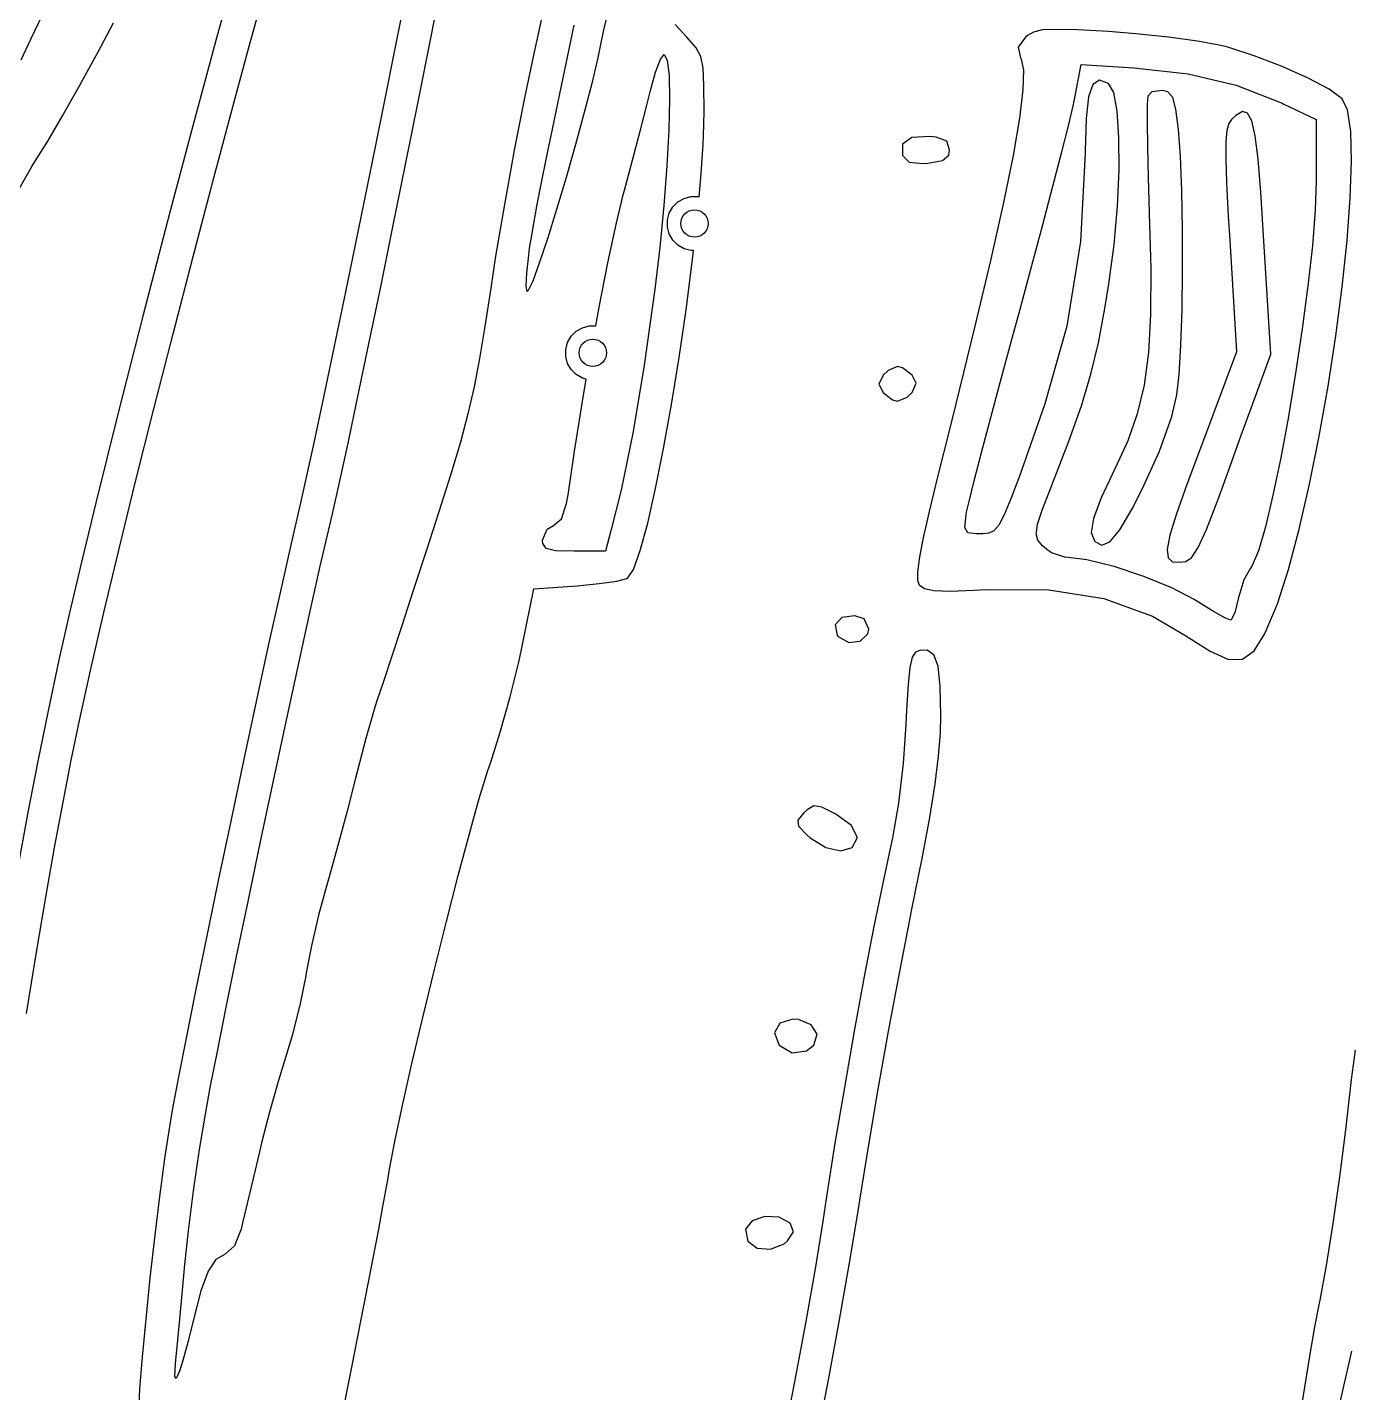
# Model space of a CAD drawing. Header units: inches. Extents: x -2.16 to 7.19, y -6.87 to -1.22.
# Drawn here: x 5.207 to 5.781, y -3.981 to -3.39 of the extents above; entities that cross this region are included whole.
import ezdxf

# ---------------------------------------------------------------- set-up
doc = ezdxf.new("R2010")
doc.units = ezdxf.units.IN
doc.header["$MEASUREMENT"] = 0
doc.layers.add('Front', color=13, linetype='CONTINUOUS', true_color=0xc83434)

msp = doc.modelspace()

# ---------------------------------------------------------------- linework, layer by layer
at = {"layer": 'Front', "linetype": 'CONTINUOUS'}
for p, q in [((5.29903, -3.35905), (5.28928, -3.39394)), ((5.30378, -3.3963), (5.31126, -3.36953)), ((5.37183, -3.37173), (5.36669, -3.39755)), ((5.38174, -3.39519), (5.38685, -3.36921)), ((5.46115, -3.37143), (5.45656, -3.39164)), ((5.21554, -3.38062), (5.20864, -3.39502)), ((5.4301, -3.38461), (5.42664, -3.40055)), ((5.23785, -3.40039), (5.24458, -3.3878)), ((5.4392, -3.41165), (5.44397, -3.38888)), ((5.45656, -3.39164), (5.45402, -3.40349)), ((5.49275, -3.39405), (5.48768, -3.38847)), ((5.64289, -3.39179), (5.64024, -3.39333)), ((5.64679, -3.39092), (5.64289, -3.39179)), ((5.65285, -3.39064), (5.64679, -3.39092)), ((5.66203, -3.39089), (5.65285, -3.39064)), ((5.67525, -3.39161), (5.66203, -3.39089)), ((5.68718, -3.39251), (5.67525, -3.39161)), ((5.70127, -3.39398), (5.68718, -3.39251)), ((5.20864, -3.39502), (5.20444, -3.40405)), ((5.28928, -3.39394), (5.27883, -3.43241)), ((5.29575, -3.42572), (5.30378, -3.3963)), ((5.36669, -3.39755), (5.3613, -3.42436)), ((5.37642, -3.42204), (5.38174, -3.39519)), ((5.49379, -3.39511), (5.49275, -3.39405)), ((5.49687, -3.39868), (5.49379, -3.39511)), ((5.63938, -3.39409), (5.63627, -3.39838)), ((5.63627, -3.39838), (5.63718, -3.40296)), ((5.64024, -3.39333), (5.63938, -3.39409)), ((5.71386, -3.39569), (5.70127, -3.39398)), ((5.72322, -3.39744), (5.71386, -3.39569)), ((5.72696, -3.39841), (5.72322, -3.39744)), ((5.73841, -3.40206), (5.72696, -3.39841)), ((5.22993, -3.41483), (5.23785, -3.40039)), ((5.42664, -3.40055), (5.42248, -3.42031)), ((5.45402, -3.40349), (5.45158, -3.41407)), ((5.4792, -3.40915), (5.48139, -3.40351)), ((5.48139, -3.40351), (5.48296, -3.40155)), ((5.48296, -3.40155), (5.4843, -3.40392)), ((5.4843, -3.40392), (5.48506, -3.41059)), ((5.49878, -3.40236), (5.49687, -3.39868)), ((5.49979, -3.40737), (5.49878, -3.40236)), ((5.63718, -3.40296), (5.63748, -3.40354)), ((5.63748, -3.40354), (5.6385, -3.40835)), ((5.75043, -3.40669), (5.73841, -3.40206)), ((5.47698, -3.41717), (5.4792, -3.40915)), ((5.50019, -3.41493), (5.49979, -3.40737)), ((5.6385, -3.40835), (5.63828, -3.4168)), ((5.66041, -3.42179), (5.66353, -3.40591)), ((5.66353, -3.40591), (5.68627, -3.40727)), ((5.68627, -3.40727), (5.70982, -3.40985)), ((5.70982, -3.40985), (5.73062, -3.41483)), ((5.76169, -3.41173), (5.75043, -3.40669)), ((5.22248, -3.42806), (5.22993, -3.41483)), ((5.43531, -3.43037), (5.4392, -3.41165)), ((5.45158, -3.41407), (5.44834, -3.42669)), ((5.48506, -3.41059), (5.48526, -3.42089)), ((5.50025, -3.42626), (5.50019, -3.41493)), ((5.66848, -3.41445), (5.66662, -3.41983)), ((5.67134, -3.41269), (5.66848, -3.41445)), ((5.67534, -3.4141), (5.67134, -3.41269)), ((5.67757, -3.418), (5.67534, -3.4141)), ((5.73062, -3.41483), (5.75052, -3.42266)), ((5.77083, -3.41658), (5.76169, -3.41173)), ((5.37098, -3.4492), (5.37642, -3.42204)), ((5.42248, -3.42031), (5.41806, -3.44298)), ((5.4756, -3.42287), (5.47698, -3.41717)), ((5.48526, -3.42089), (5.48494, -3.43415)), ((5.63828, -3.4168), (5.63679, -3.42905)), ((5.66, -3.42373), (5.66041, -3.42179)), ((5.66662, -3.41983), (5.66559, -3.42927)), ((5.67908, -3.42607), (5.67757, -3.418)), ((5.6923, -3.41954), (5.69204, -3.42297)), ((5.69402, -3.41774), (5.6923, -3.41954)), ((5.6987, -3.41704), (5.69402, -3.41774)), ((5.70106, -3.41772), (5.6987, -3.41704)), ((5.70316, -3.42007), (5.70106, -3.41772)), ((5.70451, -3.42513), (5.70316, -3.42007)), ((5.77651, -3.42066), (5.77083, -3.41658)), ((5.7788, -3.42553), (5.77651, -3.42066)), ((5.2161, -3.43899), (5.22248, -3.42806)), ((5.28737, -3.45704), (5.29575, -3.42572)), ((5.3613, -3.42436), (5.3558, -3.45151)), ((5.44834, -3.42669), (5.44456, -3.44055)), ((5.47271, -3.4342), (5.4756, -3.42287)), ((5.50001, -3.43694), (5.50025, -3.42626)), ((5.65809, -3.43178), (5.66, -3.42373)), ((5.67985, -3.43749), (5.67908, -3.42607)), ((5.69204, -3.42297), (5.69199, -3.43055)), ((5.70559, -3.43405), (5.70451, -3.42513)), ((5.73043, -3.42793), (5.72861, -3.42962)), ((5.73327, -3.42626), (5.73043, -3.42793)), ((5.73553, -3.42687), (5.73327, -3.42626)), ((5.73732, -3.43021), (5.73553, -3.42687)), ((5.75052, -3.42266), (5.7512, -3.42298)), ((5.7512, -3.42298), (5.76525, -3.42963)), ((5.78016, -3.43483), (5.7788, -3.42553)), ((5.27883, -3.43241), (5.26803, -3.47312)), ((5.43219, -3.44552), (5.43531, -3.43037)), ((5.63679, -3.42905), (5.634, -3.44525)), ((5.65512, -3.44362), (5.65809, -3.43178)), ((5.66559, -3.42927), (5.66526, -3.4432)), ((5.69199, -3.43055), (5.69212, -3.44145)), ((5.72733, -3.43146), (5.72648, -3.43443)), ((5.72861, -3.42962), (5.72733, -3.43146)), ((5.73879, -3.43673), (5.73732, -3.43021)), ((5.76525, -3.42963), (5.76524, -3.45621)), ((5.21141, -3.44655), (5.2161, -3.43899)), ((5.46927, -3.44729), (5.47271, -3.4342)), ((5.48494, -3.43415), (5.48411, -3.44972)), ((5.49981, -3.44029), (5.50001, -3.43694)), ((5.59019, -3.43741), (5.58608, -3.44029)), ((5.59806, -3.43699), (5.59019, -3.43741)), ((5.60071, -3.43733), (5.59806, -3.43699)), ((5.60526, -3.43911), (5.60071, -3.43733)), ((5.6065, -3.4428), (5.60526, -3.43911)), ((5.67988, -3.45147), (5.67985, -3.43749)), ((5.70642, -3.44553), (5.70559, -3.43405)), ((5.72605, -3.43922), (5.72603, -3.44653)), ((5.72648, -3.43443), (5.72605, -3.43922)), ((5.74004, -3.44688), (5.73879, -3.43673)), ((5.78052, -3.44777), (5.78016, -3.43483)), ((5.41806, -3.44298), (5.41377, -3.46648)), ((5.42974, -3.45762), (5.43219, -3.44552)), ((5.44456, -3.44055), (5.44047, -3.45481)), ((5.49902, -3.45325), (5.49981, -3.44029)), ((5.58608, -3.44029), (5.58615, -3.44528)), ((5.58615, -3.44528), (5.58894, -3.44807)), ((5.6035, -3.44747), (5.60617, -3.4451)), ((5.60617, -3.4451), (5.6065, -3.4428)), ((5.634, -3.44525), (5.62987, -3.46555)), ((5.65127, -3.4585), (5.65512, -3.44362)), ((5.66525, -3.44428), (5.66323, -3.48247)), ((5.66526, -3.4432), (5.66525, -3.44428)), ((5.69212, -3.44145), (5.69244, -3.45484)), ((5.70702, -3.46057), (5.70642, -3.44553)), ((5.2036, -3.46001), (5.20916, -3.45002)), ((5.20916, -3.45002), (5.21141, -3.44655)), ((5.3558, -3.45151), (5.35032, -3.47835)), ((5.36554, -3.47609), (5.37098, -3.4492)), ((5.46576, -3.4603), (5.46927, -3.44729)), ((5.48411, -3.44972), (5.4828, -3.46693)), ((5.58894, -3.44807), (5.59502, -3.44871)), ((5.59502, -3.44871), (5.59711, -3.44857)), ((5.59711, -3.44857), (5.6035, -3.44747)), ((5.67916, -3.46721), (5.67988, -3.45147)), ((5.72603, -3.44653), (5.72641, -3.45704)), ((5.74122, -3.46113), (5.74004, -3.44688)), ((5.77996, -3.46372), (5.78052, -3.44777)), ((5.27883, -3.48951), (5.28737, -3.45704)), ((5.44047, -3.45481), (5.43632, -3.46866)), ((5.49813, -3.46313), (5.49902, -3.45325)), ((5.69244, -3.45484), (5.69292, -3.46986)), ((5.72641, -3.45704), (5.72718, -3.47145)), ((5.76524, -3.45621), (5.7648, -3.46888)), ((5.42787, -3.46715), (5.42974, -3.45762)), ((5.46215, -3.47515), (5.46523, -3.46229)), ((5.46523, -3.46229), (5.46576, -3.4603)), ((5.49154, -3.46379), (5.49452, -3.46299)), ((5.49452, -3.46299), (5.4976, -3.46299)), ((5.4976, -3.46299), (5.49813, -3.46313)), ((5.64675, -3.47569), (5.65127, -3.4585)), ((5.70734, -3.47739), (5.70702, -3.46057)), ((5.74243, -3.47991), (5.74122, -3.46113)), ((5.41377, -3.46648), (5.40999, -3.48877)), ((5.42647, -3.47462), (5.42787, -3.46715)), ((5.43632, -3.46866), (5.43237, -3.48128)), ((5.4828, -3.46693), (5.48105, -3.48511)), ((5.48515, -3.47018), (5.48669, -3.46751)), ((5.48669, -3.46751), (5.48887, -3.46533)), ((5.48887, -3.46533), (5.49154, -3.46379)), ((5.62987, -3.46555), (5.62439, -3.49012)), ((5.67771, -3.48391), (5.67916, -3.46721)), ((5.7648, -3.46888), (5.76356, -3.48428)), ((5.77858, -3.48206), (5.77996, -3.46372)), ((5.26803, -3.47312), (5.25721, -3.51476)), ((5.42545, -3.48054), (5.42647, -3.47462)), ((5.45862, -3.49169), (5.46215, -3.47515)), ((5.48435, -3.47316), (5.48515, -3.47018)), ((5.48435, -3.47624), (5.48435, -3.47316)), ((5.69292, -3.46986), (5.69294, -3.4703)), ((5.69294, -3.4703), (5.69358, -3.49422)), ((5.72718, -3.47145), (5.7278, -3.48184)), ((5.35032, -3.47835), (5.345, -3.50424)), ((5.36022, -3.50216), (5.36554, -3.47609)), ((5.42471, -3.48539), (5.42545, -3.48054)), ((5.48515, -3.47922), (5.48435, -3.47624)), ((5.48669, -3.48189), (5.48515, -3.47922)), ((5.64174, -3.49443), (5.64675, -3.47569)), ((5.70739, -3.49488), (5.70734, -3.47739)), ((5.74552, -3.53129), (5.74243, -3.47991)), ((5.42415, -3.48967), (5.42471, -3.48539)), ((5.43237, -3.48128), (5.42885, -3.49187)), ((5.48105, -3.48511), (5.47893, -3.50312)), ((5.48887, -3.48407), (5.48669, -3.48189)), ((5.49154, -3.48561), (5.48887, -3.48407)), ((5.49452, -3.48641), (5.49154, -3.48561)), ((5.4957, -3.48641), (5.49452, -3.48641)), ((5.49513, -3.49143), (5.4957, -3.48641)), ((5.66323, -3.48247), (5.65727, -3.51916)), ((5.67551, -3.50076), (5.67771, -3.48391)), ((5.7278, -3.48184), (5.73076, -3.5303)), ((5.76356, -3.48428), (5.76164, -3.50167)), ((5.77645, -3.50216), (5.77858, -3.48206)), ((5.27032, -3.5224), (5.27883, -3.48951)), ((5.40999, -3.48877), (5.40784, -3.50265)), ((5.42351, -3.49598), (5.42415, -3.48967)), ((5.42885, -3.49187), (5.42602, -3.49959)), ((5.45485, -3.51084), (5.45862, -3.49169)), ((5.49245, -3.51202), (5.49513, -3.49143)), ((5.62439, -3.49012), (5.61751, -3.51912)), ((5.42326, -3.5018), (5.42351, -3.49598)), ((5.63643, -3.51399), (5.64174, -3.49443)), ((5.69358, -3.49422), (5.69349, -3.51401)), ((5.70716, -3.5119), (5.70739, -3.49488)), ((5.345, -3.50424), (5.33996, -3.52852)), ((5.35513, -3.52684), (5.36022, -3.50216)), ((5.40784, -3.50265), (5.40532, -3.51928)), ((5.42366, -3.50405), (5.42326, -3.5018)), ((5.42412, -3.50364), (5.42366, -3.50405)), ((5.42602, -3.49959), (5.42412, -3.50364)), ((5.47893, -3.50312), (5.47432, -3.53602)), ((5.67378, -3.51147), (5.67551, -3.50076)), ((5.76164, -3.50167), (5.75919, -3.5203)), ((5.77367, -3.52338), (5.77645, -3.50216)), ((5.25721, -3.51476), (5.24674, -3.556)), ((5.45335, -3.51899), (5.45485, -3.51084)), ((5.48941, -3.53276), (5.49245, -3.51202)), ((5.63406, -3.52268), (5.63643, -3.51399)), ((5.67096, -3.52633), (5.67378, -3.51147)), ((5.69349, -3.51401), (5.69256, -3.53053)), ((5.70667, -3.52732), (5.70716, -3.5119)), ((5.26202, -3.55495), (5.27032, -3.5224)), ((5.40532, -3.51928), (5.40302, -3.53317)), ((5.44269, -3.52351), (5.44487, -3.52133)), ((5.44487, -3.52133), (5.44754, -3.51979)), ((5.44754, -3.51979), (5.45052, -3.51899)), ((5.45052, -3.51899), (5.45335, -3.51899)), ((5.61751, -3.51912), (5.60921, -3.55268)), ((5.65727, -3.51916), (5.64774, -3.5528)), ((5.75919, -3.5203), (5.75632, -3.53942)), ((5.33996, -3.52852), (5.33533, -3.55054)), ((5.35038, -3.54956), (5.35513, -3.52684)), ((5.44035, -3.52916), (5.44115, -3.52618)), ((5.44115, -3.52618), (5.44269, -3.52351)), ((5.62899, -3.54141), (5.63406, -3.52268)), ((5.66769, -3.53989), (5.67096, -3.52633)), ((5.70592, -3.54001), (5.70667, -3.52732)), ((5.77034, -3.54511), (5.77367, -3.52338)), ((5.40302, -3.53317), (5.40067, -3.54542)), ((5.44035, -3.53224), (5.44035, -3.52916)), ((5.44115, -3.53522), (5.44035, -3.53224)), ((5.48753, -3.5443), (5.48941, -3.53276)), ((5.69256, -3.53053), (5.69068, -3.54461)), ((5.73076, -3.5303), (5.7155, -3.57072)), ((5.73935, -3.54829), (5.74552, -3.53129)), ((5.44269, -3.53789), (5.44115, -3.53522)), ((5.44487, -3.54007), (5.44269, -3.53789)), ((5.44754, -3.54161), (5.44487, -3.54007)), ((5.47432, -3.53602), (5.46948, -3.56473)), ((5.57775, -3.5403), (5.5759, -3.5443)), ((5.5799, -3.5383), (5.57775, -3.5403)), ((5.584, -3.53655), (5.5799, -3.5383)), ((5.58616, -3.53713), (5.584, -3.53655)), ((5.59025, -3.5403), (5.58616, -3.53713)), ((5.59211, -3.5438), (5.59025, -3.5403)), ((5.66357, -3.55359), (5.66769, -3.53989)), ((5.70492, -3.54884), (5.70592, -3.54001)), ((5.75632, -3.53942), (5.75316, -3.55829)), ((5.40067, -3.54542), (5.39799, -3.55711)), ((5.44738, -3.55267), (5.44922, -3.54206)), ((5.44922, -3.54206), (5.44754, -3.54161)), ((5.48612, -3.553), (5.48753, -3.5443)), ((5.5759, -3.5443), (5.57775, -3.5478)), ((5.59025, -3.5478), (5.59211, -3.5438)), ((5.62437, -3.55868), (5.62899, -3.54141)), ((5.69068, -3.54461), (5.68774, -3.55709)), ((5.76654, -3.56672), (5.77034, -3.54511)), ((5.33533, -3.55054), (5.33125, -3.56965)), ((5.34608, -3.56975), (5.35038, -3.54956)), ((5.57775, -3.5478), (5.58185, -3.55097)), ((5.58185, -3.55097), (5.584, -3.55155)), ((5.584, -3.55155), (5.58811, -3.5498)), ((5.58811, -3.5498), (5.59025, -3.5478)), ((5.70266, -3.55826), (5.70492, -3.54884)), ((5.73707, -3.55456), (5.73935, -3.54829)), ((5.24674, -3.556), (5.23694, -3.59553)), ((5.25414, -3.58641), (5.26202, -3.55495)), ((5.39799, -3.55711), (5.39472, -3.56936)), ((5.44408, -3.57322), (5.44738, -3.55267)), ((5.48269, -3.57211), (5.48612, -3.553)), ((5.60921, -3.55268), (5.6064, -3.56382)), ((5.64774, -3.5528), (5.64152, -3.57047)), ((5.65816, -3.56891), (5.66357, -3.55359)), ((5.68774, -3.55709), (5.68363, -3.56882)), ((5.7328, -3.56636), (5.73707, -3.55456)), ((5.6064, -3.56382), (5.6014, -3.58377)), ((5.62038, -3.57381), (5.62437, -3.55868)), ((5.69734, -3.57325), (5.70266, -3.55826)), ((5.75316, -3.55829), (5.74985, -3.57616)), ((5.33125, -3.56965), (5.32785, -3.58521)), ((5.34235, -3.58685), (5.34608, -3.56975)), ((5.39472, -3.56936), (5.39059, -3.58325)), ((5.46948, -3.56473), (5.46426, -3.59006)), ((5.65107, -3.5873), (5.65816, -3.56891)), ((5.68363, -3.56882), (5.67822, -3.58063)), ((5.72797, -3.57973), (5.7328, -3.56636)), ((5.76235, -3.58757), (5.76654, -3.56672)), ((5.44132, -3.59209), (5.44408, -3.57322)), ((5.47922, -3.58944), (5.48269, -3.57211)), ((5.61718, -3.58613), (5.62038, -3.57381)), ((5.64152, -3.57047), (5.63671, -3.58399)), ((5.6899, -3.58967), (5.69734, -3.57325)), ((5.7155, -3.57072), (5.70921, -3.5876)), ((5.6781, -3.58087), (5.67215, -3.5934)), ((5.67822, -3.58063), (5.6781, -3.58087)), ((5.72325, -3.5928), (5.72797, -3.57973)), ((5.74985, -3.57616), (5.74649, -3.59229)), ((5.24685, -3.61605), (5.25414, -3.58641)), ((5.32785, -3.58521), (5.3255, -3.59556)), ((5.33929, -3.6003), (5.34235, -3.58685)), ((5.39059, -3.58325), (5.38532, -3.59988)), ((5.6014, -3.58377), (5.59761, -3.59942)), ((5.61496, -3.59498), (5.61718, -3.58613)), ((5.63671, -3.58399), (5.63301, -3.59391)), ((5.65064, -3.58838), (5.65107, -3.5873)), ((5.70921, -3.5876), (5.70469, -3.60038)), ((5.75788, -3.60705), (5.76235, -3.58757)), ((5.44068, -3.59596), (5.44132, -3.59209)), ((5.46426, -3.59006), (5.46005, -3.60717)), ((5.47581, -3.60436), (5.47922, -3.58944)), ((5.64679, -3.59836), (5.65064, -3.58838)), ((5.67215, -3.5934), (5.6688, -3.60237)), ((5.68548, -3.59823), (5.6899, -3.58967)), ((5.7224, -3.59515), (5.72325, -3.5928)), ((5.74649, -3.59229), (5.74323, -3.60592)), ((5.23694, -3.59553), (5.23058, -3.62183)), ((5.3255, -3.59556), (5.32144, -3.61314)), ((5.43846, -3.60251), (5.44068, -3.59596)), ((5.59761, -3.59942), (5.59495, -3.61127)), ((5.61389, -3.59967), (5.61496, -3.59498)), ((5.63301, -3.59391), (5.63013, -3.6008)), ((5.64464, -3.60487), (5.64679, -3.59836)), ((5.68014, -3.60731), (5.68548, -3.59823)), ((5.7178, -3.60712), (5.7224, -3.59515)), ((5.33409, -3.62304), (5.33814, -3.60526)), ((5.33814, -3.60526), (5.33929, -3.6003)), ((5.38532, -3.59988), (5.38004, -3.61614)), ((5.43498, -3.60538), (5.43846, -3.60251)), ((5.47258, -3.61623), (5.47581, -3.60436)), ((5.61308, -3.6063), (5.6137, -3.60075)), ((5.6137, -3.60075), (5.61389, -3.59967)), ((5.62778, -3.6052), (5.62565, -3.60766)), ((5.63013, -3.6008), (5.62778, -3.6052)), ((5.6441, -3.60841), (5.64464, -3.60487)), ((5.6688, -3.60237), (5.66786, -3.60841)), ((5.70469, -3.60038), (5.70187, -3.60958)), ((5.43025, -3.61172), (5.43234, -3.60705)), ((5.43234, -3.60705), (5.43498, -3.60538)), ((5.46005, -3.60717), (5.45756, -3.61655)), ((5.59495, -3.61127), (5.5933, -3.61986)), ((5.61434, -3.60858), (5.61308, -3.6063)), ((5.6181, -3.60901), (5.61434, -3.60858)), ((5.62094, -3.60902), (5.6181, -3.60901)), ((5.62347, -3.60875), (5.62094, -3.60902)), ((5.62565, -3.60766), (5.62347, -3.60875)), ((5.64402, -3.60898), (5.6441, -3.60841)), ((5.64476, -3.61174), (5.64402, -3.60898)), ((5.66786, -3.60841), (5.66918, -3.61212)), ((5.67594, -3.61242), (5.68014, -3.60731)), ((5.70187, -3.60958), (5.7007, -3.61574)), ((5.71419, -3.615), (5.7178, -3.60712)), ((5.74323, -3.60592), (5.74019, -3.61633)), ((5.75321, -3.62451), (5.75788, -3.60705)), ((5.24035, -3.64312), (5.24685, -3.61605)), ((5.32144, -3.61314), (5.3168, -3.63379)), ((5.38004, -3.61614), (5.37449, -3.63312)), ((5.43037, -3.61322), (5.43025, -3.61172)), ((5.43186, -3.61535), (5.43037, -3.61322)), ((5.43597, -3.61632), (5.43186, -3.61535)), ((5.44391, -3.61655), (5.43597, -3.61632)), ((5.45756, -3.61655), (5.44391, -3.61655)), ((5.46963, -3.6244), (5.47258, -3.61623)), ((5.64668, -3.61424), (5.64476, -3.61174)), ((5.64864, -3.61574), (5.64668, -3.61424)), ((5.65063, -3.61726), (5.64864, -3.61574)), ((5.66918, -3.61212), (5.66942, -3.61238)), ((5.66942, -3.61238), (5.67249, -3.61397)), ((5.67249, -3.61397), (5.67594, -3.61242)), ((5.7007, -3.61574), (5.70108, -3.61939)), ((5.71121, -3.61943), (5.71419, -3.615)), ((5.74019, -3.61633), (5.7375, -3.62275)), ((5.23058, -3.62183), (5.22556, -3.64324)), ((5.32945, -3.64385), (5.33409, -3.62304)), ((5.5933, -3.61986), (5.59257, -3.62569)), ((5.65644, -3.61905), (5.65063, -3.61726)), ((5.65669, -3.61905), (5.65644, -3.61905)), ((5.66591, -3.62022), (5.65669, -3.61905)), ((5.67777, -3.62321), (5.66591, -3.62022)), ((5.70108, -3.61939), (5.70295, -3.62107)), ((5.70295, -3.62107), (5.70623, -3.62131)), ((5.70623, -3.62131), (5.70857, -3.62103)), ((5.70857, -3.62103), (5.71121, -3.61943)), ((5.7375, -3.62275), (5.73671, -3.62386)), ((5.46244, -3.62946), (5.46682, -3.62836)), ((5.46682, -3.62836), (5.46706, -3.62823)), ((5.46706, -3.62823), (5.46876, -3.62569)), ((5.46876, -3.62569), (5.46963, -3.6244)), ((5.59257, -3.62569), (5.59266, -3.62928)), ((5.6906, -3.62746), (5.67777, -3.62321)), ((5.70269, -3.6324), (5.6906, -3.62746)), ((5.7339, -3.6289), (5.73166, -3.63609)), ((5.73671, -3.62386), (5.7339, -3.6289)), ((5.74842, -3.63935), (5.75321, -3.62451)), ((5.3168, -3.63379), (5.31172, -3.65683)), ((5.37449, -3.63312), (5.36935, -3.64879)), ((5.42333, -3.64842), (5.4265, -3.6328)), ((5.4265, -3.6328), (5.44525, -3.63146)), ((5.44525, -3.63146), (5.45475, -3.63057)), ((5.45475, -3.63057), (5.46244, -3.62946)), ((5.59266, -3.62928), (5.59337, -3.63104)), ((5.59337, -3.63104), (5.59567, -3.6327)), ((5.59567, -3.6327), (5.59976, -3.63362)), ((5.59976, -3.63362), (5.60657, -3.63384)), ((5.60657, -3.63384), (5.61706, -3.63345)), ((5.61706, -3.63345), (5.62243, -3.63314)), ((5.62243, -3.63314), (5.64945, -3.63323)), ((5.64945, -3.63323), (5.67334, -3.63704)), ((5.71237, -3.63749), (5.70269, -3.6324)), ((5.67334, -3.63704), (5.69435, -3.64463)), ((5.71959, -3.64191), (5.71237, -3.63749)), ((5.73144, -3.63717), (5.72995, -3.64315)), ((5.73166, -3.63609), (5.73144, -3.63717)), ((5.74361, -3.65092), (5.74842, -3.63935)), ((5.22556, -3.64324), (5.22081, -3.66434)), ((5.23483, -3.66687), (5.24035, -3.64312)), ((5.32438, -3.66697), (5.32945, -3.64385)), ((5.55986, -3.64519), (5.55695, -3.64842)), ((5.56554, -3.64445), (5.55986, -3.64519)), ((5.56951, -3.64588), (5.56554, -3.64445)), ((5.5715, -3.6503), (5.56951, -3.64588)), ((5.69435, -3.64463), (5.70841, -3.65288)), ((5.72532, -3.64518), (5.71959, -3.64191)), ((5.7281, -3.64646), (5.72532, -3.64518)), ((5.72843, -3.64631), (5.7281, -3.64646)), ((5.72995, -3.64315), (5.72843, -3.64631)), ((5.36935, -3.64879), (5.36486, -3.66246)), ((5.42116, -3.65906), (5.42333, -3.64842)), ((5.55695, -3.64842), (5.55785, -3.65286)), ((5.56778, -3.65554), (5.5711, -3.65237)), ((5.5711, -3.65237), (5.5715, -3.6503)), ((5.7383, -3.65967), (5.74288, -3.65238)), ((5.74288, -3.65238), (5.74361, -3.65092)), ((5.31172, -3.65683), (5.30635, -3.68157)), ((5.55785, -3.65286), (5.5583, -3.65346)), ((5.5583, -3.65346), (5.56282, -3.65607)), ((5.56282, -3.65607), (5.56778, -3.65554)), ((5.70841, -3.65288), (5.71925, -3.65988)), ((5.22081, -3.66434), (5.21625, -3.68559)), ((5.36486, -3.66246), (5.36126, -3.6734)), ((5.41997, -3.6646), (5.42116, -3.65906)), ((5.5903, -3.66248), (5.58929, -3.66684)), ((5.59172, -3.66029), (5.5903, -3.66248)), ((5.5937, -3.65945), (5.59172, -3.66029)), ((5.59684, -3.65937), (5.5937, -3.65945)), ((5.59971, -3.66135), (5.59684, -3.65937)), ((5.6015, -3.6663), (5.59971, -3.66135)), ((5.71925, -3.65988), (5.7273, -3.66338)), ((5.7273, -3.66338), (5.73338, -3.66333)), ((5.73338, -3.66333), (5.7383, -3.65967)), ((5.23049, -3.68655), (5.23483, -3.66687)), ((5.31903, -3.69167), (5.32438, -3.66697)), ((5.41628, -3.67965), (5.41997, -3.6646)), ((5.58929, -3.66684), (5.58853, -3.67418)), ((5.60243, -3.67489), (5.6015, -3.6663)), ((5.36126, -3.6734), (5.35877, -3.6809)), ((5.58853, -3.67418), (5.58788, -3.68535)), ((5.6027, -3.6878), (5.60243, -3.67489)), ((5.30635, -3.68157), (5.30083, -3.70732)), ((5.35877, -3.6809), (5.35771, -3.68405)), ((5.412, -3.69491), (5.41628, -3.67965)), ((5.21625, -3.68559), (5.21179, -3.70748)), ((5.2298, -3.68977), (5.23049, -3.68655)), ((5.35771, -3.68405), (5.35618, -3.68909)), ((5.58788, -3.68535), (5.58758, -3.69157)), ((5.60253, -3.69517), (5.6027, -3.6878)), ((5.22626, -3.70701), (5.2298, -3.68977)), ((5.31355, -3.71725), (5.31903, -3.69167)), ((5.35618, -3.68909), (5.35382, -3.69761)), ((5.58758, -3.69157), (5.58637, -3.7085)), ((5.35382, -3.69761), (5.35102, -3.70822)), ((5.40785, -3.70781), (5.412, -3.69491)), ((5.60175, -3.70531), (5.60253, -3.69517)), ((5.60024, -3.71725), (5.60175, -3.70531)), ((5.21179, -3.70748), (5.20736, -3.73044)), ((5.22271, -3.72523), (5.22626, -3.70701)), ((5.30083, -3.70732), (5.29529, -3.73341)), ((5.35102, -3.70822), (5.3492, -3.7153)), ((5.40648, -3.71186), (5.40785, -3.70781)), ((5.58637, -3.7085), (5.58437, -3.72559)), ((5.30809, -3.74298), (5.31355, -3.71725)), ((5.3492, -3.7153), (5.34564, -3.72904)), ((5.40292, -3.72361), (5.40648, -3.71186)), ((5.5979, -3.73177), (5.60024, -3.71725)), ((5.21908, -3.74486), (5.22271, -3.72523)), ((5.34564, -3.72904), (5.34163, -3.74397)), ((5.40028, -3.73302), (5.40292, -3.72361)), ((5.54487, -3.72845), (5.54345, -3.72985)), ((5.5477, -3.72672), (5.54487, -3.72845)), ((5.5512, -3.72732), (5.5477, -3.72672)), ((5.5572, -3.73032), (5.5512, -3.72732)), ((5.58437, -3.72559), (5.58186, -3.74065)), ((5.20736, -3.73044), (5.20287, -3.75496)), ((5.29529, -3.73341), (5.2899, -3.75914)), ((5.39862, -3.73895), (5.40028, -3.73302)), ((5.54345, -3.72985), (5.54082, -3.73302)), ((5.54082, -3.73302), (5.54111, -3.73563)), ((5.55726, -3.73035), (5.5572, -3.73032)), ((5.56411, -3.73532), (5.55726, -3.73035)), ((5.5665, -3.7403), (5.56411, -3.73532)), ((5.59459, -3.74961), (5.5979, -3.73177)), ((5.3938, -3.75697), (5.39862, -3.73895)), ((5.54111, -3.73563), (5.54475, -3.73935)), ((5.54475, -3.73935), (5.54618, -3.74059)), ((5.54618, -3.74059), (5.55292, -3.74479)), ((5.56436, -3.74483), (5.56649, -3.74071)), ((5.56649, -3.74071), (5.5665, -3.7403)), ((5.58186, -3.74065), (5.58085, -3.7453)), ((5.21529, -3.76634), (5.21908, -3.74486)), ((5.3028, -3.76814), (5.30809, -3.74298)), ((5.34163, -3.74397), (5.33786, -3.75752)), ((5.55292, -3.74479), (5.55941, -3.7462)), ((5.55941, -3.7462), (5.56436, -3.74483)), ((5.58085, -3.7453), (5.57756, -3.76018)), ((5.59022, -3.77155), (5.59459, -3.74961)), ((5.33786, -3.75752), (5.33671, -3.76155)), ((5.38868, -3.77681), (5.3938, -3.75697)), ((5.2899, -3.75914), (5.28478, -3.78383)), ((5.33671, -3.76155), (5.33337, -3.77404)), ((5.57756, -3.76018), (5.57373, -3.77898)), ((5.21126, -3.79013), (5.21529, -3.76634)), ((5.29785, -3.79202), (5.3028, -3.76814)), ((5.33337, -3.77404), (5.33025, -3.7874)), ((5.58494, -3.79848), (5.5893, -3.77611)), ((5.5893, -3.77611), (5.59022, -3.77155)), ((5.38349, -3.79756), (5.38868, -3.77681)), ((5.57373, -3.77898), (5.56956, -3.80068)), ((5.28478, -3.78383), (5.28009, -3.8068)), ((5.33025, -3.7874), (5.32796, -3.79899)), ((5.20693, -3.81666), (5.21126, -3.79013)), ((5.29337, -3.8139), (5.29785, -3.79202)), ((5.32775, -3.8003), (5.32536, -3.81238)), ((5.32796, -3.79899), (5.32775, -3.8003)), ((5.37844, -3.81834), (5.38349, -3.79756)), ((5.58028, -3.82355), (5.58494, -3.79848)), ((5.56956, -3.80068), (5.56524, -3.82424)), ((5.28009, -3.8068), (5.27597, -3.82736)), ((5.28952, -3.83304), (5.29337, -3.8139)), ((5.32536, -3.81238), (5.32201, -3.8258)), ((5.37687, -3.82505), (5.37844, -3.81834)), ((5.53298, -3.8208), (5.53077, -3.82505)), ((5.53862, -3.81905), (5.53298, -3.8208)), ((5.54104, -3.81923), (5.53862, -3.81905)), ((5.54664, -3.82157), (5.54104, -3.81923)), ((5.54919, -3.82565), (5.54664, -3.82157)), ((5.57565, -3.84947), (5.58028, -3.82355)), ((5.27597, -3.82736), (5.27256, -3.84483)), ((5.32201, -3.8258), (5.31917, -3.8353)), ((5.37376, -3.83827), (5.37687, -3.82505)), ((5.53077, -3.82505), (5.53276, -3.83031)), ((5.54775, -3.8303), (5.54919, -3.82565)), ((5.56524, -3.82424), (5.56095, -3.84863)), ((5.28646, -3.84875), (5.28952, -3.83304)), ((5.31917, -3.8353), (5.31587, -3.84606)), ((5.53276, -3.83031), (5.53278, -3.83033)), ((5.53278, -3.83033), (5.53834, -3.83371)), ((5.53834, -3.83371), (5.54453, -3.83288)), ((5.54453, -3.83288), (5.54775, -3.8303)), ((5.78211, -3.8325), (5.78037, -3.84519)), ((5.36966, -3.85646), (5.37376, -3.83827)), ((5.27256, -3.84483), (5.27001, -3.85853)), ((5.31587, -3.84606), (5.31215, -3.85932)), ((5.78037, -3.84519), (5.78008, -3.8478)), ((5.28432, -3.8603), (5.28646, -3.84875)), ((5.56095, -3.84863), (5.55687, -3.87283)), ((5.57138, -3.87441), (5.57565, -3.84947)), ((5.78008, -3.8478), (5.77791, -3.86704)), ((5.27001, -3.85853), (5.26893, -3.86474)), ((5.31215, -3.85932), (5.30869, -3.87271)), ((5.36637, -3.87201), (5.36966, -3.85646)), ((5.26893, -3.86474), (5.26684, -3.87844)), ((5.28183, -3.87558), (5.28432, -3.8603)), ((5.77791, -3.86704), (5.77527, -3.88743)), ((5.27925, -3.89336), (5.28183, -3.87558)), ((5.30776, -3.87655), (5.30503, -3.88808)), ((5.30869, -3.87271), (5.30776, -3.87655)), ((5.3641, -3.88405), (5.36637, -3.87201)), ((5.55687, -3.87283), (5.5532, -3.89581)), ((5.5678, -3.89655), (5.57138, -3.87441)), ((5.26684, -3.87844), (5.26464, -3.89475)), ((5.30503, -3.88808), (5.30244, -3.8989)), ((5.36118, -3.90027), (5.3633, -3.88867)), ((5.3633, -3.88867), (5.3641, -3.88405)), ((5.77527, -3.88743), (5.7724, -3.90751)), ((5.26464, -3.89475), (5.26244, -3.91262)), ((5.27702, -3.91067), (5.27925, -3.89336)), ((5.30244, -3.8989), (5.30041, -3.90733)), ((5.35936, -3.91), (5.36118, -3.90027)), ((5.5532, -3.89581), (5.55157, -3.90655)), ((5.56677, -3.90311), (5.5678, -3.89655)), ((5.52103, -3.90635), (5.51815, -3.91)), ((5.52659, -3.90451), (5.52103, -3.90635)), ((5.53275, -3.90477), (5.52659, -3.90451)), ((5.53743, -3.9074), (5.53275, -3.90477)), ((5.55157, -3.90655), (5.54839, -3.92638)), ((5.56306, -3.92545), (5.56677, -3.90311)), ((5.26244, -3.91262), (5.26035, -3.93104)), ((5.27543, -3.9253), (5.27702, -3.91067)), ((5.29978, -3.90995), (5.29692, -3.91716)), ((5.30041, -3.90733), (5.29978, -3.90995)), ((5.35839, -3.91514), (5.35936, -3.91)), ((5.51815, -3.91), (5.5191, -3.91516)), ((5.53641, -3.91503), (5.539, -3.91111)), ((5.53745, -3.90743), (5.53743, -3.9074)), ((5.539, -3.91111), (5.53745, -3.90743)), ((5.7724, -3.90751), (5.76949, -3.92579)), ((5.29692, -3.91716), (5.2931, -3.92073)), ((5.35511, -3.93226), (5.35839, -3.91514)), ((5.5191, -3.91516), (5.52322, -3.91822)), ((5.52322, -3.91822), (5.52901, -3.91874)), ((5.52901, -3.91874), (5.53492, -3.91632)), ((5.53492, -3.91632), (5.53641, -3.91503)), ((5.28888, -3.92308), (5.28549, -3.92813)), ((5.29289, -3.92079), (5.28888, -3.92308)), ((5.2931, -3.92073), (5.29289, -3.92079)), ((5.27439, -3.93649), (5.27543, -3.9253)), ((5.28549, -3.92813), (5.28237, -3.93668)), ((5.54839, -3.92638), (5.54424, -3.94992)), ((5.55887, -3.94919), (5.56306, -3.92545)), ((5.76949, -3.92579), (5.76676, -3.9408)), ((5.26035, -3.93104), (5.25848, -3.94896)), ((5.35155, -3.95058), (5.35511, -3.93226)), ((5.27323, -3.94898), (5.27439, -3.93649)), ((5.28237, -3.93668), (5.27924, -3.94905)), ((5.76676, -3.9408), (5.76635, -3.9428)), ((5.76635, -3.9428), (5.76454, -3.9523)), ((5.25848, -3.94896), (5.25694, -3.96535)), ((5.27226, -3.9595), (5.27323, -3.94898)), ((5.27924, -3.94905), (5.27694, -3.95851)), ((5.3479, -3.96905), (5.35155, -3.95058)), ((5.54424, -3.94992), (5.53933, -3.97603)), ((5.55433, -3.97376), (5.55887, -3.94919)), ((5.76454, -3.9523), (5.76232, -3.96505)), ((5.2716, -3.96655), (5.27226, -3.9595)), ((5.27694, -3.95851), (5.27464, -3.96683)), ((5.25694, -3.96535), (5.25585, -3.97919)), ((5.76232, -3.96505), (5.75997, -3.97934)), ((5.7767, -3.9798), (5.78066, -3.9628)), ((5.27111, -3.97372), (5.27142, -3.96845)), ((5.27142, -3.96845), (5.2716, -3.96655)), ((5.27306, -3.97155), (5.27161, -3.9746)), ((5.27464, -3.96683), (5.27306, -3.97155)), ((5.34563, -3.98059), (5.3479, -3.96905)), ((5.27161, -3.9746), (5.27111, -3.97372)), ((5.53933, -3.97603), (5.53391, -4.00355)), ((5.54955, -3.99859), (5.55433, -3.97376)), ((5.25585, -3.97919), (5.25531, -3.98943)), ((5.3433, -3.9928), (5.34563, -3.98059)), ((5.75997, -3.97934), (5.75788, -3.9928)), ((5.77211, -4.00002), (5.7767, -3.9798))]:
    msp.add_line(p, q, dxfattribs=at)
at = {"layer": 'Front'}
for centre in [(5.49606, -3.4747), (5.45206, -3.5307)]:
    msp.add_circle(centre, 0.00591, dxfattribs=at)

doc.saveas('drawing.dxf')
